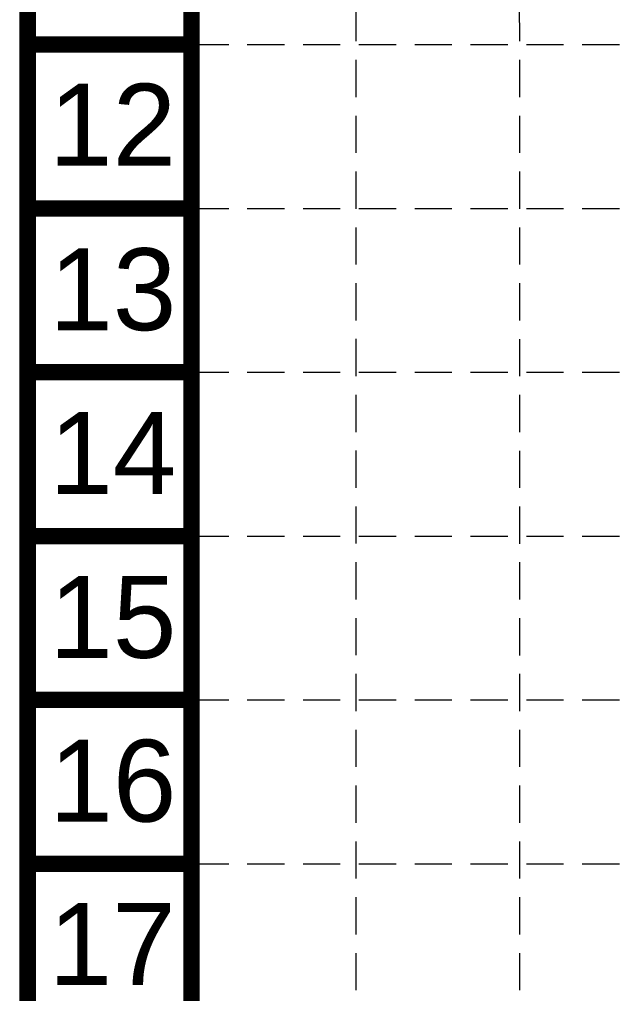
# Model space of a CAD drawing. Header units: inches. Extents: x 63409 to 64866, y 66737 to 69065.
# Drawn here: x 63409.4 to 63541.4, y 68417.5 to 68633.4 of the extents above; entities that cross this region are included whole.
import ezdxf
from ezdxf.enums import TextEntityAlignment as Align

# ---------------------------------------------------------------- set-up
doc = ezdxf.new("R2010")
doc.units = ezdxf.units.IN
doc.header["$MEASUREMENT"] = 0
doc.linetypes.add('DASHED', pattern=[0.75, 0.5, -0.25])
doc.linetypes.add('HIDDEN', pattern=[0.375, 0.25, -0.125])
doc.layers.add('BASE', color=7, linetype='Continuous')
doc.layers.add('GRID', color=254, linetype='DASHED')
doc.styles.get("Standard").update_dxf_attribs({"font": 'ARIAL.TTF'})

msp = doc.modelspace()

# ---------------------------------------------------------------- linework, layer by layer
at = {"layer": 'BASE', "const_width": 3.63}
for points in [[(64864.02, 66739.24), (64864.02, 69063.68), (63411.24, 69063.68), (63411.24, 66739.24)], [(64827.7, 66775.56), (64827.7, 69027.36), (63447.56, 69027.36), (63447.56, 66775.56)]]:
    msp.add_lwpolyline(points, close=True, dxfattribs=at)
for points in [[(63447.56, 68627.85), (63411.24, 68627.85)], [(63447.56, 68591.53), (63411.24, 68591.53)], [(63447.56, 68555.21), (63411.24, 68555.21)], [(63447.56, 68518.89), (63411.24, 68518.89)], [(63447.56, 68482.57), (63411.24, 68482.57)], [(63447.56, 68446.25), (63411.24, 68446.25)]]:
    msp.add_lwpolyline(points, dxfattribs=at)
at = {"layer": 'GRID', "color": 252, "linetype": 'HIDDEN', "lineweight": 0, "ltscale": 33}
for p, q in [((63484.21, 66920.84), (63484.02, 69026)), ((63520.69, 66920.83), (63520.24, 69025.98)), ((63447.56, 68627.85), (64827.7, 68627.85)), ((63447.56, 68591.53), (64827.7, 68591.53)), ((63447.56, 68555.21), (64827.7, 68555.21)), ((63447.56, 68518.89), (64827.7, 68518.89)), ((63447.56, 68482.57), (64827.7, 68482.57)), ((63447.56, 68446.25), (64827.7, 68446.25))]:
    msp.add_line(p, q, dxfattribs=at)

# ---------------------------------------------------------------- texts
at = {"layer": 'BASE'}
for s, p in [('12', (63430.07, 68610.1)), ('13', (63430.12, 68573.62)), ('14', (63430.12, 68537.3)), ('15', (63430.12, 68500.98)), ('16', (63430.12, 68464.67)), ('17', (63429.99, 68428.45))]:
    msp.add_text(s, height=18.16, dxfattribs=at).set_placement(p, align=Align.MIDDLE_CENTER)

doc.saveas('drawing.dxf')
